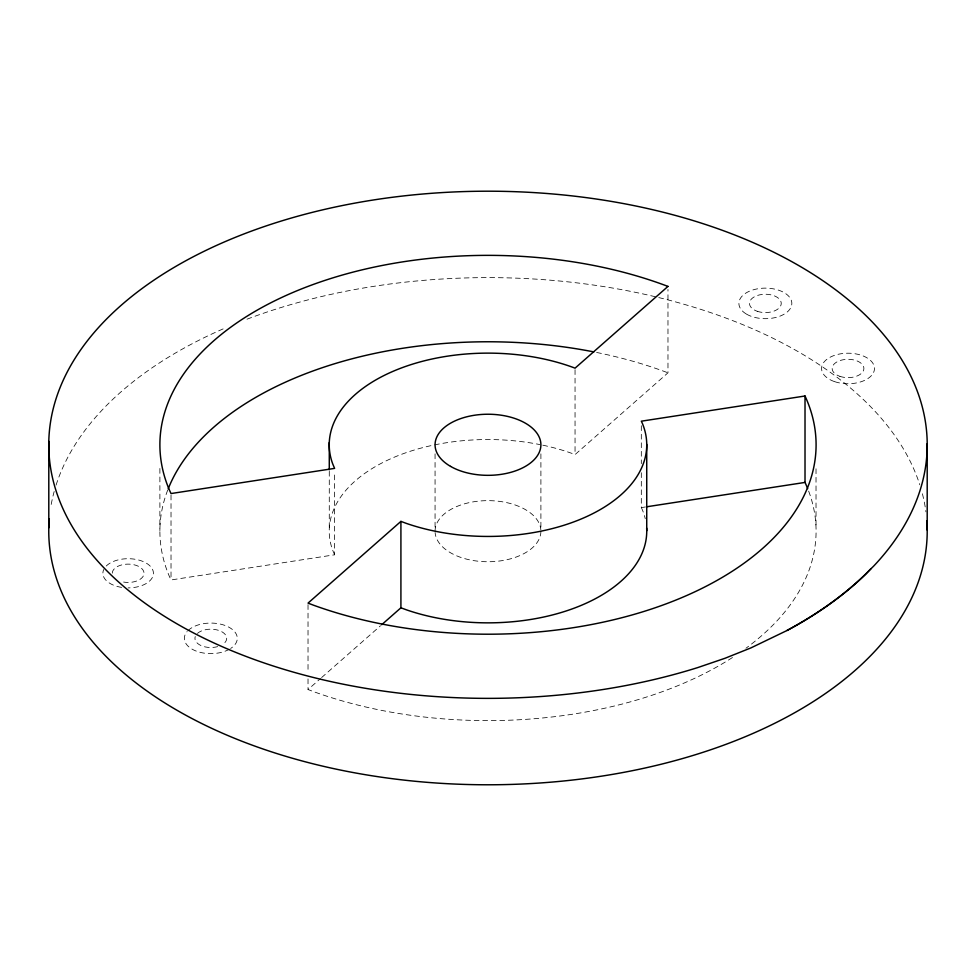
<?xml version="1.0" encoding="UTF-8"?>
<svg xmlns="http://www.w3.org/2000/svg" width="976" height="976" viewBox="0 0 976 976"><rect width="100%" height="100%" fill="white"/><g stroke="black" fill="none" stroke-linecap="round" stroke-linejoin="round"><path stroke-width="0.73" stroke-dasharray="4.88 3.66" d="M732.512 657.495A328.095 189.417 0 0 1 313.589 691.642L308.026 689.544L320.494 678.576M321.616 677.576L380.53 625.75M542.802 445.178A158.759 91.659 0 0 1 573.376 453.925L575.047 454.584L667.974 372.82L667.974 289.445M167.738 490.001A328.095 189.417 0 0 0 169.312 576.255L171.02 579.964L334.609 554.795L334.609 471.408M641.317 472.738L641.317 507.605L645.831 506.91M641.317 507.605L642.208 509.46A158.759 91.659 0 0 1 645.258 518.707M334.609 554.795L332.718 550.318A158.759 91.659 0 0 1 382.824 462.526A158.759 91.659 0 0 1 539.874 444.58M816.021 468.809L816.021 527.931M641.317 425.731L641.317 463.637M575.047 369.684L575.047 454.584M540.899 453.877L540.899 529.687M435.064 453.877L435.064 529.687M329.278 471.323L329.278 528.931M308.026 604.644L308.026 672.867M308.026 678.93L308.026 689.544M171.02 495.064L171.02 579.964M159.893 468.468L159.893 530.627M51.216 504.421A439.224 253.577 0 0 1 54.168 491.526M56.071 485.121A439.224 253.577 0 0 1 226.322 327.521M247.001 319.189A439.224 253.577 0 0 1 657.336 297.229M658.788 297.582A439.224 253.577 0 0 1 919.795 484.804M922.393 493.783A439.224 253.577 0 0 1 925.931 511.863M808.653 491.123A328.095 189.417 0 0 1 745.945 648.247M596.617 352.458A328.095 189.417 0 0 1 667.974 372.82M540.899 531.2A52.924 30.549 0 0 1 489.135 561.737A52.924 30.549 0 0 1 435.113 532.518M435.064 531.2A52.924 30.549 0 0 1 486.841 500.651A52.924 30.549 0 0 1 540.85 529.87M197.433 633.424A15.872 9.162 0 0 1 220.564 631.118A15.872 9.162 0 0 1 222.394 644.624M217.697 646.612A15.872 9.162 0 0 1 201.068 645.587A15.872 9.162 0 0 1 195.249 636.547M112.289 573.156A15.872 9.162 0 0 1 129.845 564.177A15.872 9.162 0 0 1 143.716 575.096A15.872 9.162 0 0 1 123.598 582.062M187.953 630.667A26.462 15.274 0 0 1 226.322 625.97A26.462 15.274 0 0 1 230.629 648.479M229.445 649.199A26.462 15.274 0 0 1 195.31 650.736A26.462 15.274 0 0 1 187.136 631.545M106.274 565.995A25.278 14.591 0 0 1 150.048 565.995A25.278 14.591 0 0 1 128.161 587.881M121.622 587.381A25.278 14.591 0 0 1 103.749 569.508M757.242 311.283A15.872 9.162 0 0 0 781.239 303.536A15.872 9.162 0 0 0 757.62 295.411A15.872 9.162 0 0 0 757.242 311.283M839.897 376.346A15.872 9.162 0 0 0 863.894 368.611A15.872 9.162 0 0 0 840.275 360.473A15.872 9.162 0 0 0 839.897 376.346M746.652 314.211A26.462 15.274 0 0 0 790.926 307.367A26.462 15.274 0 0 0 758.523 288.652A26.462 15.274 0 0 0 746.652 314.211M834.797 381.701A26.462 15.274 0 0 0 874.484 368.477A26.462 15.274 0 0 0 834.797 355.252A26.462 15.274 0 0 0 834.797 381.701"/><path stroke-width="1.46" d="M871.056 568.581L866.041 573.864A439.224 253.577 0 0 1 787.205 630.411L750.91 647.905L724.997 658.275L697.852 667.547A439.224 253.577 0 0 1 54.802 486.695A439.224 253.577 0 0 1 560.578 194.688A439.224 253.577 0 0 1 873.825 565.946L865.785 573.937A439.224 253.577 0 0 1 786.961 630.484M400.916 521.391L308.026 603.119L313.589 605.23A328.095 189.417 0 0 0 682.712 597.239A328.095 189.417 0 0 0 805.017 396L641.317 421.193L642.208 423.035A158.759 91.659 0 0 1 582.269 518.524A158.759 91.659 0 0 1 406.565 523.465L400.916 521.391L400.916 607.804L381.665 624.75M647.332 506.678L805.017 482.425A328.095 189.417 0 0 1 807.689 488.634M400.916 607.804L406.565 609.878A158.759 91.659 0 0 0 568.666 610.134A158.759 91.659 0 0 0 646.649 528.077M927.2 443.641L927.2 530.066M805.017 396L805.017 482.425M646.734 444.361L646.734 530.773M329.278 442.518L329.278 469.81M48.8 441.372L48.8 527.784M926.846 520.952A439.224 253.577 0 0 1 486.011 784.777A439.224 253.577 0 0 1 49.3 518.683M168.226 488.756A328.095 189.417 0 0 1 593.823 351.897M667.974 286.407L575.047 368.172L573.376 367.513A158.759 91.659 0 0 0 397.488 369.477A158.759 91.659 0 0 0 332.718 463.905L334.609 468.382L171.02 493.551L169.312 489.842A328.095 189.417 0 0 1 298.644 290.079A328.095 189.417 0 0 1 667.974 286.407M450.558 466.382A52.924 30.549 0 0 0 539.094 452.693A52.924 30.549 0 0 0 474.287 415.276A52.924 30.549 0 0 0 450.558 466.382"/></g></svg>
